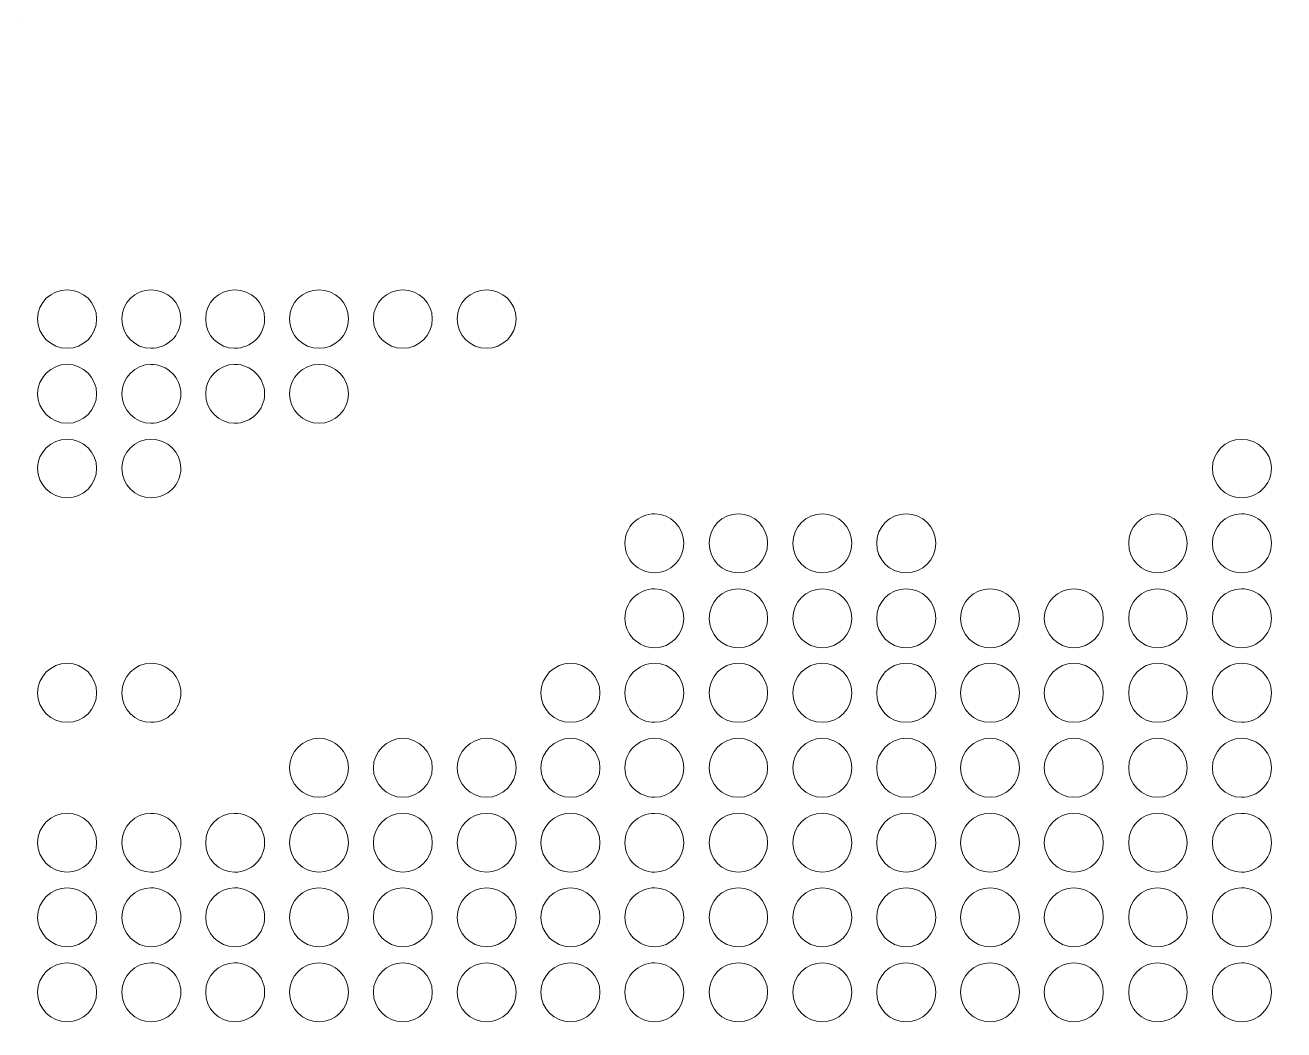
# Model space of a CAD drawing. Header units: inches. Extents: x 243 to 900, y -519 to -86.
# Drawn here: x 627.3 to 664.42, y -173.4 to -143.77 of the extents above; entities that cross this region are included whole.
import ezdxf

# ---------------------------------------------------------------- set-up
doc = ezdxf.new("R2010")
doc.units = ezdxf.units.IN
doc.header["$MEASUREMENT"] = 0
doc.layers.add('Layer 1', color=7, linetype='Continuous')

# ---------------------------------------------------------------- blocks, each defined once
blk = doc.blocks.new('block 3')
at = {"layer": 'Layer 1', "lineweight": 0}
blk.add_open_spline([(898.138, -484.267), (898.138, -494.991), (889.368, -503.763), (878.645, -503.763), (878.645, -503.763), (266.12, -503.763), (266.12, -503.763), (255.397, -503.763), (246.624, -494.991), (246.624, -484.267), (246.624, -484.267), (246.624, -108.507), (246.624, -108.507), (246.624, -97.783), (255.397, -89.011), (266.12, -89.011), (266.12, -89.011), (878.645, -89.011), (878.645, -89.011), (889.368, -89.011), (898.138, -97.783), (898.138, -108.507), (898.138, -108.507), (898.138, -484.267), (898.138, -484.267)], degree=3, knots=[0, 0, 0, 0, 1, 1, 1, 2, 2, 2, 3, 3, 3, 4, 4, 4, 5, 5, 5, 6, 6, 6, 7, 7, 7, 8, 8, 8, 8], dxfattribs=at)
blk = doc.blocks.new('block 2')
at = {"layer": 'Layer 1'}
blk.add_blockref('block 3', (0, 0), dxfattribs=at)
blk = doc.blocks.new('block 154')
at = {"layer": 'Layer 1', "lineweight": 0}
for points in [[(629.406, -152.428), (629.406, -152.917), (629.02, -153.299), (628.536, -153.299), (628.06, -153.299), (627.667, -152.917), (627.667, -152.428), (627.667, -151.957), (628.06, -151.574), (628.536, -151.574), (629.02, -151.574), (629.406, -151.957), (629.406, -152.428)], [(631.891, -152.428), (631.891, -152.917), (631.497, -153.299), (631.008, -153.299), (630.535, -153.299), (630.152, -152.917), (630.152, -152.428), (630.152, -151.957), (630.535, -151.574), (631.008, -151.574), (631.497, -151.574), (631.891, -151.957), (631.891, -152.428)], [(634.363, -152.428), (634.363, -152.917), (633.964, -153.299), (633.478, -153.299), (633.007, -153.299), (632.624, -152.917), (632.624, -152.428), (632.624, -151.957), (633.007, -151.574), (633.478, -151.574), (633.964, -151.574), (634.363, -151.957), (634.363, -152.428)], [(636.835, -152.428), (636.835, -152.917), (636.439, -153.299), (635.968, -153.299), (635.492, -153.299), (635.096, -152.917), (635.096, -152.428), (635.096, -151.957), (635.492, -151.574), (635.968, -151.574), (636.439, -151.574), (636.835, -151.957), (636.835, -152.428)], [(639.307, -152.428), (639.307, -152.917), (638.914, -153.299), (638.438, -153.299), (637.967, -153.299), (637.57, -152.917), (637.57, -152.428), (637.57, -151.957), (637.967, -151.574), (638.438, -151.574), (638.914, -151.574), (639.307, -151.957), (639.307, -152.428)], [(641.779, -152.428), (641.779, -152.917), (641.383, -153.299), (640.91, -153.299), (640.436, -153.299), (640.04, -152.917), (640.04, -152.428), (640.04, -151.957), (640.436, -151.574), (640.91, -151.574), (641.383, -151.574), (641.779, -151.957), (641.779, -152.428)]]:
    blk.add_open_spline(points, degree=3, knots=[0, 0, 0, 0, 1, 1, 1, 2, 2, 2, 3, 3, 3, 4, 4, 4, 4], dxfattribs=at)
blk = doc.blocks.new('block 155')
at = {"layer": 'Layer 1', "lineweight": 0}
for points in [[(629.406, -154.642), (629.406, -155.114), (629.02, -155.512), (628.536, -155.512), (628.06, -155.512), (627.667, -155.114), (627.667, -154.642), (627.667, -154.167), (628.06, -153.772), (628.536, -153.772), (629.02, -153.772), (629.406, -154.167), (629.406, -154.642)], [(631.891, -154.642), (631.891, -155.114), (631.497, -155.512), (631.008, -155.512), (630.535, -155.512), (630.152, -155.114), (630.152, -154.642), (630.152, -154.167), (630.535, -153.772), (631.008, -153.772), (631.497, -153.772), (631.891, -154.167), (631.891, -154.642)], [(634.363, -154.642), (634.363, -155.114), (633.964, -155.512), (633.478, -155.512), (633.007, -155.512), (632.624, -155.114), (632.624, -154.642), (632.624, -154.167), (633.007, -153.772), (633.478, -153.772), (633.964, -153.772), (634.363, -154.167), (634.363, -154.642)], [(636.835, -154.642), (636.835, -155.114), (636.439, -155.512), (635.968, -155.512), (635.492, -155.512), (635.096, -155.114), (635.096, -154.642), (635.096, -154.167), (635.492, -153.772), (635.968, -153.772), (636.439, -153.772), (636.835, -154.167), (636.835, -154.642)]]:
    blk.add_open_spline(points, degree=3, knots=[0, 0, 0, 0, 1, 1, 1, 2, 2, 2, 3, 3, 3, 4, 4, 4, 4], dxfattribs=at)
blk = doc.blocks.new('block 156')
at = {"layer": 'Layer 1', "lineweight": 0}
for points in [[(629.406, -156.839), (629.406, -157.327), (629.02, -157.709), (628.536, -157.709), (628.06, -157.709), (627.667, -157.327), (627.667, -156.839), (627.667, -156.364), (628.06, -155.985), (628.536, -155.985), (629.02, -155.985), (629.406, -156.364), (629.406, -156.839)], [(631.891, -156.839), (631.891, -157.327), (631.497, -157.709), (631.008, -157.709), (630.535, -157.709), (630.152, -157.327), (630.152, -156.839), (630.152, -156.364), (630.535, -155.985), (631.008, -155.985), (631.497, -155.985), (631.891, -156.364), (631.891, -156.839)], [(664.059, -156.839), (664.059, -157.327), (663.66, -157.709), (663.171, -157.709), (662.703, -157.709), (662.317, -157.327), (662.317, -156.839), (662.317, -156.364), (662.703, -155.985), (663.171, -155.985), (663.66, -155.985), (664.059, -156.364), (664.059, -156.839)]]:
    blk.add_open_spline(points, degree=3, knots=[0, 0, 0, 0, 1, 1, 1, 2, 2, 2, 3, 3, 3, 4, 4, 4, 4], dxfattribs=at)
blk = doc.blocks.new('block 157')
at = {"layer": 'Layer 1', "lineweight": 0}
for points in [[(646.724, -159.051), (646.724, -159.54), (646.343, -159.92), (645.869, -159.92), (645.38, -159.92), (644.987, -159.54), (644.987, -159.051), (644.987, -158.579), (645.38, -158.181), (645.869, -158.181), (646.343, -158.181), (646.724, -158.579), (646.724, -159.051)], [(649.198, -159.051), (649.198, -159.54), (648.812, -159.92), (648.342, -159.92), (647.853, -159.92), (647.472, -159.54), (647.472, -159.051), (647.472, -158.579), (647.853, -158.181), (648.342, -158.181), (648.812, -158.181), (649.198, -158.579), (649.198, -159.051)], [(651.683, -159.051), (651.683, -159.54), (651.287, -159.92), (650.816, -159.92), (650.327, -159.92), (649.944, -159.54), (649.944, -159.051), (649.944, -158.579), (650.327, -158.181), (650.816, -158.181), (651.287, -158.181), (651.683, -158.579), (651.683, -159.051)], [(654.155, -159.051), (654.155, -159.54), (653.775, -159.92), (653.286, -159.92), (652.796, -159.92), (652.416, -159.54), (652.416, -159.051), (652.416, -158.579), (652.796, -158.181), (653.286, -158.181), (653.775, -158.181), (654.155, -158.579), (654.155, -159.051)], [(661.569, -159.051), (661.569, -159.54), (661.193, -159.92), (660.701, -159.92), (660.226, -159.92), (659.848, -159.54), (659.848, -159.051), (659.848, -158.579), (660.226, -158.181), (660.701, -158.181), (661.193, -158.181), (661.569, -158.579), (661.569, -159.051)], [(664.059, -159.051), (664.059, -159.54), (663.66, -159.92), (663.171, -159.92), (662.703, -159.92), (662.317, -159.54), (662.317, -159.051), (662.317, -158.579), (662.703, -158.181), (663.171, -158.181), (663.66, -158.181), (664.059, -158.579), (664.059, -159.051)]]:
    blk.add_open_spline(points, degree=3, knots=[0, 0, 0, 0, 1, 1, 1, 2, 2, 2, 3, 3, 3, 4, 4, 4, 4], dxfattribs=at)
blk = doc.blocks.new('block 158')
at = {"layer": 'Layer 1', "lineweight": 0}
for points in [[(646.724, -161.265), (646.724, -161.735), (646.343, -162.132), (645.869, -162.132), (645.38, -162.132), (644.987, -161.735), (644.987, -161.265), (644.987, -160.79), (645.38, -160.394), (645.869, -160.394), (646.343, -160.394), (646.724, -160.79), (646.724, -161.265)], [(649.198, -161.265), (649.198, -161.735), (648.812, -162.132), (648.342, -162.132), (647.853, -162.132), (647.472, -161.735), (647.472, -161.265), (647.472, -160.79), (647.853, -160.394), (648.342, -160.394), (648.812, -160.394), (649.198, -160.79), (649.198, -161.265)], [(651.683, -161.265), (651.683, -161.735), (651.287, -162.132), (650.816, -162.132), (650.327, -162.132), (649.944, -161.735), (649.944, -161.265), (649.944, -160.79), (650.327, -160.394), (650.816, -160.394), (651.287, -160.394), (651.683, -160.79), (651.683, -161.265)], [(654.155, -161.265), (654.155, -161.735), (653.775, -162.132), (653.286, -162.132), (652.796, -162.132), (652.416, -161.735), (652.416, -161.265), (652.416, -160.79), (652.796, -160.394), (653.286, -160.394), (653.775, -160.394), (654.155, -160.79), (654.155, -161.265)], [(656.627, -161.265), (656.627, -161.735), (656.247, -162.132), (655.758, -162.132), (655.282, -162.132), (654.888, -161.735), (654.888, -161.265), (654.888, -160.79), (655.282, -160.394), (655.758, -160.394), (656.247, -160.394), (656.627, -160.79), (656.627, -161.265)], [(659.099, -161.265), (659.099, -161.735), (658.719, -162.132), (658.23, -162.132), (657.759, -162.132), (657.36, -161.735), (657.36, -161.265), (657.36, -160.79), (657.759, -160.394), (658.23, -160.394), (658.719, -160.394), (659.099, -160.79), (659.099, -161.265)], [(661.569, -161.265), (661.569, -161.735), (661.193, -162.132), (660.701, -162.132), (660.226, -162.132), (659.848, -161.735), (659.848, -161.265), (659.848, -160.79), (660.226, -160.394), (660.701, -160.394), (661.193, -160.394), (661.569, -160.79), (661.569, -161.265)], [(664.059, -161.265), (664.059, -161.735), (663.66, -162.132), (663.171, -162.132), (662.703, -162.132), (662.317, -161.735), (662.317, -161.265), (662.317, -160.79), (662.703, -160.394), (663.171, -160.394), (663.66, -160.394), (664.059, -160.79), (664.059, -161.265)]]:
    blk.add_open_spline(points, degree=3, knots=[0, 0, 0, 0, 1, 1, 1, 2, 2, 2, 3, 3, 3, 4, 4, 4, 4], dxfattribs=at)
blk = doc.blocks.new('block 159')
at = {"layer": 'Layer 1', "lineweight": 0}
for points in [[(629.406, -163.462), (629.406, -163.948), (629.02, -164.332), (628.536, -164.332), (628.06, -164.332), (627.667, -163.948), (627.667, -163.462), (627.667, -162.986), (628.06, -162.589), (628.536, -162.589), (629.02, -162.589), (629.406, -162.986), (629.406, -163.462)], [(631.891, -163.462), (631.891, -163.948), (631.497, -164.332), (631.008, -164.332), (630.535, -164.332), (630.152, -163.948), (630.152, -163.462), (630.152, -162.986), (630.535, -162.589), (631.008, -162.589), (631.497, -162.589), (631.891, -162.986), (631.891, -163.462)], [(644.254, -163.462), (644.254, -163.948), (643.858, -164.332), (643.382, -164.332), (642.908, -164.332), (642.512, -163.948), (642.512, -163.462), (642.512, -162.986), (642.908, -162.589), (643.382, -162.589), (643.858, -162.589), (644.254, -162.986), (644.254, -163.462)], [(646.724, -163.462), (646.724, -163.948), (646.343, -164.332), (645.869, -164.332), (645.38, -164.332), (644.987, -163.948), (644.987, -163.462), (644.987, -162.986), (645.38, -162.589), (645.869, -162.589), (646.343, -162.589), (646.724, -162.986), (646.724, -163.462)], [(649.198, -163.462), (649.198, -163.948), (648.812, -164.332), (648.342, -164.332), (647.853, -164.332), (647.472, -163.948), (647.472, -163.462), (647.472, -162.986), (647.853, -162.589), (648.342, -162.589), (648.812, -162.589), (649.198, -162.986), (649.198, -163.462)], [(651.683, -163.462), (651.683, -163.948), (651.287, -164.332), (650.816, -164.332), (650.327, -164.332), (649.944, -163.948), (649.944, -163.462), (649.944, -162.986), (650.327, -162.589), (650.816, -162.589), (651.287, -162.589), (651.683, -162.986), (651.683, -163.462)], [(654.155, -163.462), (654.155, -163.948), (653.775, -164.332), (653.286, -164.332), (652.796, -164.332), (652.416, -163.948), (652.416, -163.462), (652.416, -162.986), (652.796, -162.589), (653.286, -162.589), (653.775, -162.589), (654.155, -162.986), (654.155, -163.462)], [(656.627, -163.462), (656.627, -163.948), (656.247, -164.332), (655.758, -164.332), (655.282, -164.332), (654.888, -163.948), (654.888, -163.462), (654.888, -162.986), (655.282, -162.589), (655.758, -162.589), (656.247, -162.589), (656.627, -162.986), (656.627, -163.462)], [(659.099, -163.462), (659.099, -163.948), (658.719, -164.332), (658.23, -164.332), (657.759, -164.332), (657.36, -163.948), (657.36, -163.462), (657.36, -162.986), (657.759, -162.589), (658.23, -162.589), (658.719, -162.589), (659.099, -162.986), (659.099, -163.462)], [(661.569, -163.462), (661.569, -163.948), (661.193, -164.332), (660.701, -164.332), (660.226, -164.332), (659.848, -163.948), (659.848, -163.462), (659.848, -162.986), (660.226, -162.589), (660.701, -162.589), (661.193, -162.589), (661.569, -162.986), (661.569, -163.462)], [(664.059, -163.462), (664.059, -163.948), (663.66, -164.332), (663.171, -164.332), (662.703, -164.332), (662.317, -163.948), (662.317, -163.462), (662.317, -162.986), (662.703, -162.589), (663.171, -162.589), (663.66, -162.589), (664.059, -162.986), (664.059, -163.462)]]:
    blk.add_open_spline(points, degree=3, knots=[0, 0, 0, 0, 1, 1, 1, 2, 2, 2, 3, 3, 3, 4, 4, 4, 4], dxfattribs=at)
blk = doc.blocks.new('block 160')
at = {"layer": 'Layer 1', "lineweight": 0}
for points in [[(636.835, -165.674), (636.835, -166.148), (636.439, -166.543), (635.968, -166.543), (635.492, -166.543), (635.096, -166.148), (635.096, -165.674), (635.096, -165.202), (635.492, -164.804), (635.968, -164.804), (636.439, -164.804), (636.835, -165.202), (636.835, -165.674)], [(639.307, -165.674), (639.307, -166.148), (638.914, -166.543), (638.438, -166.543), (637.967, -166.543), (637.57, -166.148), (637.57, -165.674), (637.57, -165.202), (637.967, -164.804), (638.438, -164.804), (638.914, -164.804), (639.307, -165.202), (639.307, -165.674)], [(641.779, -165.674), (641.779, -166.148), (641.383, -166.543), (640.91, -166.543), (640.436, -166.543), (640.04, -166.148), (640.04, -165.674), (640.04, -165.202), (640.436, -164.804), (640.91, -164.804), (641.383, -164.804), (641.779, -165.202), (641.779, -165.674)], [(644.254, -165.674), (644.254, -166.148), (643.858, -166.543), (643.382, -166.543), (642.908, -166.543), (642.512, -166.148), (642.512, -165.674), (642.512, -165.202), (642.908, -164.804), (643.382, -164.804), (643.858, -164.804), (644.254, -165.202), (644.254, -165.674)], [(646.724, -165.674), (646.724, -166.148), (646.343, -166.543), (645.869, -166.543), (645.38, -166.543), (644.987, -166.148), (644.987, -165.674), (644.987, -165.202), (645.38, -164.804), (645.869, -164.804), (646.343, -164.804), (646.724, -165.202), (646.724, -165.674)], [(649.198, -165.674), (649.198, -166.148), (648.812, -166.543), (648.342, -166.543), (647.853, -166.543), (647.472, -166.148), (647.472, -165.674), (647.472, -165.202), (647.853, -164.804), (648.342, -164.804), (648.812, -164.804), (649.198, -165.202), (649.198, -165.674)], [(651.683, -165.674), (651.683, -166.148), (651.287, -166.543), (650.816, -166.543), (650.327, -166.543), (649.944, -166.148), (649.944, -165.674), (649.944, -165.202), (650.327, -164.804), (650.816, -164.804), (651.287, -164.804), (651.683, -165.202), (651.683, -165.674)], [(654.155, -165.674), (654.155, -166.148), (653.775, -166.543), (653.286, -166.543), (652.796, -166.543), (652.416, -166.148), (652.416, -165.674), (652.416, -165.202), (652.796, -164.804), (653.286, -164.804), (653.775, -164.804), (654.155, -165.202), (654.155, -165.674)], [(656.627, -165.674), (656.627, -166.148), (656.247, -166.543), (655.758, -166.543), (655.282, -166.543), (654.888, -166.148), (654.888, -165.674), (654.888, -165.202), (655.282, -164.804), (655.758, -164.804), (656.247, -164.804), (656.627, -165.202), (656.627, -165.674)], [(659.099, -165.674), (659.099, -166.148), (658.719, -166.543), (658.23, -166.543), (657.759, -166.543), (657.36, -166.148), (657.36, -165.674), (657.36, -165.202), (657.759, -164.804), (658.23, -164.804), (658.719, -164.804), (659.099, -165.202), (659.099, -165.674)], [(661.569, -165.674), (661.569, -166.148), (661.193, -166.543), (660.701, -166.543), (660.226, -166.543), (659.848, -166.148), (659.848, -165.674), (659.848, -165.202), (660.226, -164.804), (660.701, -164.804), (661.193, -164.804), (661.569, -165.202), (661.569, -165.674)], [(664.059, -165.674), (664.059, -166.148), (663.66, -166.543), (663.171, -166.543), (662.703, -166.543), (662.317, -166.148), (662.317, -165.674), (662.317, -165.202), (662.703, -164.804), (663.171, -164.804), (663.66, -164.804), (664.059, -165.202), (664.059, -165.674)]]:
    blk.add_open_spline(points, degree=3, knots=[0, 0, 0, 0, 1, 1, 1, 2, 2, 2, 3, 3, 3, 4, 4, 4, 4], dxfattribs=at)
blk = doc.blocks.new('block 161')
at = {"layer": 'Layer 1', "lineweight": 0}
for points in [[(629.406, -167.885), (629.406, -168.358), (629.02, -168.754), (628.536, -168.754), (628.06, -168.754), (627.667, -168.358), (627.667, -167.885), (627.667, -167.399), (628.06, -167.017), (628.536, -167.017), (629.02, -167.017), (629.406, -167.399), (629.406, -167.885)], [(631.891, -167.885), (631.891, -168.358), (631.497, -168.754), (631.008, -168.754), (630.535, -168.754), (630.152, -168.358), (630.152, -167.885), (630.152, -167.399), (630.535, -167.017), (631.008, -167.017), (631.497, -167.017), (631.891, -167.399), (631.891, -167.885)], [(634.363, -167.885), (634.363, -168.358), (633.964, -168.754), (633.478, -168.754), (633.007, -168.754), (632.624, -168.358), (632.624, -167.885), (632.624, -167.399), (633.007, -167.017), (633.478, -167.017), (633.964, -167.017), (634.363, -167.399), (634.363, -167.885)], [(636.835, -167.885), (636.835, -168.358), (636.439, -168.754), (635.968, -168.754), (635.492, -168.754), (635.096, -168.358), (635.096, -167.885), (635.096, -167.399), (635.492, -167.017), (635.968, -167.017), (636.439, -167.017), (636.835, -167.399), (636.835, -167.885)], [(639.307, -167.885), (639.307, -168.358), (638.914, -168.754), (638.438, -168.754), (637.967, -168.754), (637.57, -168.358), (637.57, -167.885), (637.57, -167.399), (637.967, -167.017), (638.438, -167.017), (638.914, -167.017), (639.307, -167.399), (639.307, -167.885)], [(641.779, -167.885), (641.779, -168.358), (641.383, -168.754), (640.91, -168.754), (640.436, -168.754), (640.04, -168.358), (640.04, -167.885), (640.04, -167.399), (640.436, -167.017), (640.91, -167.017), (641.383, -167.017), (641.779, -167.399), (641.779, -167.885)], [(644.254, -167.885), (644.254, -168.358), (643.858, -168.754), (643.382, -168.754), (642.908, -168.754), (642.512, -168.358), (642.512, -167.885), (642.512, -167.399), (642.908, -167.017), (643.382, -167.017), (643.858, -167.017), (644.254, -167.399), (644.254, -167.885)], [(646.724, -167.885), (646.724, -168.358), (646.343, -168.754), (645.869, -168.754), (645.38, -168.754), (644.987, -168.358), (644.987, -167.885), (644.987, -167.399), (645.38, -167.017), (645.869, -167.017), (646.343, -167.017), (646.724, -167.399), (646.724, -167.885)], [(649.198, -167.885), (649.198, -168.358), (648.812, -168.754), (648.342, -168.754), (647.853, -168.754), (647.472, -168.358), (647.472, -167.885), (647.472, -167.399), (647.853, -167.017), (648.342, -167.017), (648.812, -167.017), (649.198, -167.399), (649.198, -167.885)], [(651.683, -167.885), (651.683, -168.358), (651.287, -168.754), (650.816, -168.754), (650.327, -168.754), (649.944, -168.358), (649.944, -167.885), (649.944, -167.399), (650.327, -167.017), (650.816, -167.017), (651.287, -167.017), (651.683, -167.399), (651.683, -167.885)], [(654.155, -167.885), (654.155, -168.358), (653.775, -168.754), (653.286, -168.754), (652.796, -168.754), (652.416, -168.358), (652.416, -167.885), (652.416, -167.399), (652.796, -167.017), (653.286, -167.017), (653.775, -167.017), (654.155, -167.399), (654.155, -167.885)], [(656.627, -167.885), (656.627, -168.358), (656.247, -168.754), (655.758, -168.754), (655.282, -168.754), (654.888, -168.358), (654.888, -167.885), (654.888, -167.399), (655.282, -167.017), (655.758, -167.017), (656.247, -167.017), (656.627, -167.399), (656.627, -167.885)], [(659.099, -167.885), (659.099, -168.358), (658.719, -168.754), (658.23, -168.754), (657.759, -168.754), (657.36, -168.358), (657.36, -167.885), (657.36, -167.399), (657.759, -167.017), (658.23, -167.017), (658.719, -167.017), (659.099, -167.399), (659.099, -167.885)], [(661.569, -167.885), (661.569, -168.358), (661.193, -168.754), (660.701, -168.754), (660.226, -168.754), (659.848, -168.358), (659.848, -167.885), (659.848, -167.399), (660.226, -167.017), (660.701, -167.017), (661.193, -167.017), (661.569, -167.399), (661.569, -167.885)], [(664.059, -167.885), (664.059, -168.358), (663.66, -168.754), (663.171, -168.754), (662.703, -168.754), (662.317, -168.358), (662.317, -167.885), (662.317, -167.399), (662.703, -167.017), (663.171, -167.017), (663.66, -167.017), (664.059, -167.399), (664.059, -167.885)]]:
    blk.add_open_spline(points, degree=3, knots=[0, 0, 0, 0, 1, 1, 1, 2, 2, 2, 3, 3, 3, 4, 4, 4, 4], dxfattribs=at)
blk = doc.blocks.new('block 162')
at = {"layer": 'Layer 1', "lineweight": 0}
for points in [[(629.406, -170.085), (629.406, -170.554), (629.02, -170.952), (628.536, -170.952), (628.06, -170.952), (627.667, -170.554), (627.667, -170.085), (627.667, -169.609), (628.06, -169.212), (628.536, -169.212), (629.02, -169.212), (629.406, -169.609), (629.406, -170.085)], [(631.891, -170.085), (631.891, -170.554), (631.497, -170.952), (631.008, -170.952), (630.535, -170.952), (630.152, -170.554), (630.152, -170.085), (630.152, -169.609), (630.535, -169.212), (631.008, -169.212), (631.497, -169.212), (631.891, -169.609), (631.891, -170.085)], [(634.363, -170.085), (634.363, -170.554), (633.964, -170.952), (633.478, -170.952), (633.007, -170.952), (632.624, -170.554), (632.624, -170.085), (632.624, -169.609), (633.007, -169.212), (633.478, -169.212), (633.964, -169.212), (634.363, -169.609), (634.363, -170.085)], [(636.835, -170.085), (636.835, -170.554), (636.439, -170.952), (635.968, -170.952), (635.492, -170.952), (635.096, -170.554), (635.096, -170.085), (635.096, -169.609), (635.492, -169.212), (635.968, -169.212), (636.439, -169.212), (636.835, -169.609), (636.835, -170.085)], [(639.307, -170.085), (639.307, -170.554), (638.914, -170.952), (638.438, -170.952), (637.967, -170.952), (637.57, -170.554), (637.57, -170.085), (637.57, -169.609), (637.967, -169.212), (638.438, -169.212), (638.914, -169.212), (639.307, -169.609), (639.307, -170.085)], [(641.779, -170.085), (641.779, -170.554), (641.383, -170.952), (640.91, -170.952), (640.436, -170.952), (640.04, -170.554), (640.04, -170.085), (640.04, -169.609), (640.436, -169.212), (640.91, -169.212), (641.383, -169.212), (641.779, -169.609), (641.779, -170.085)], [(644.254, -170.085), (644.254, -170.554), (643.858, -170.952), (643.382, -170.952), (642.908, -170.952), (642.512, -170.554), (642.512, -170.085), (642.512, -169.609), (642.908, -169.212), (643.382, -169.212), (643.858, -169.212), (644.254, -169.609), (644.254, -170.085)], [(646.724, -170.085), (646.724, -170.554), (646.343, -170.952), (645.869, -170.952), (645.38, -170.952), (644.987, -170.554), (644.987, -170.085), (644.987, -169.609), (645.38, -169.212), (645.869, -169.212), (646.343, -169.212), (646.724, -169.609), (646.724, -170.085)], [(649.198, -170.085), (649.198, -170.554), (648.812, -170.952), (648.342, -170.952), (647.853, -170.952), (647.472, -170.554), (647.472, -170.085), (647.472, -169.609), (647.853, -169.212), (648.342, -169.212), (648.812, -169.212), (649.198, -169.609), (649.198, -170.085)], [(651.683, -170.085), (651.683, -170.554), (651.287, -170.952), (650.816, -170.952), (650.327, -170.952), (649.944, -170.554), (649.944, -170.085), (649.944, -169.609), (650.327, -169.212), (650.816, -169.212), (651.287, -169.212), (651.683, -169.609), (651.683, -170.085)], [(654.155, -170.085), (654.155, -170.554), (653.775, -170.952), (653.286, -170.952), (652.796, -170.952), (652.416, -170.554), (652.416, -170.085), (652.416, -169.609), (652.796, -169.212), (653.286, -169.212), (653.775, -169.212), (654.155, -169.609), (654.155, -170.085)], [(656.627, -170.085), (656.627, -170.554), (656.247, -170.952), (655.758, -170.952), (655.282, -170.952), (654.888, -170.554), (654.888, -170.085), (654.888, -169.609), (655.282, -169.212), (655.758, -169.212), (656.247, -169.212), (656.627, -169.609), (656.627, -170.085)], [(659.099, -170.085), (659.099, -170.554), (658.719, -170.952), (658.23, -170.952), (657.759, -170.952), (657.36, -170.554), (657.36, -170.085), (657.36, -169.609), (657.759, -169.212), (658.23, -169.212), (658.719, -169.212), (659.099, -169.609), (659.099, -170.085)], [(661.569, -170.085), (661.569, -170.554), (661.193, -170.952), (660.701, -170.952), (660.226, -170.952), (659.848, -170.554), (659.848, -170.085), (659.848, -169.609), (660.226, -169.212), (660.701, -169.212), (661.193, -169.212), (661.569, -169.609), (661.569, -170.085)], [(664.059, -170.085), (664.059, -170.554), (663.66, -170.952), (663.171, -170.952), (662.703, -170.952), (662.317, -170.554), (662.317, -170.085), (662.317, -169.609), (662.703, -169.212), (663.171, -169.212), (663.66, -169.212), (664.059, -169.609), (664.059, -170.085)]]:
    blk.add_open_spline(points, degree=3, knots=[0, 0, 0, 0, 1, 1, 1, 2, 2, 2, 3, 3, 3, 4, 4, 4, 4], dxfattribs=at)
blk = doc.blocks.new('block 163')
at = {"layer": 'Layer 1', "lineweight": 0}
for points in [[(629.406, -172.295), (629.406, -172.771), (629.02, -173.166), (628.536, -173.166), (628.06, -173.166), (627.667, -172.771), (627.667, -172.295), (627.667, -171.807), (628.06, -171.427), (628.536, -171.427), (629.02, -171.427), (629.406, -171.807), (629.406, -172.295)], [(631.891, -172.295), (631.891, -172.771), (631.497, -173.166), (631.008, -173.166), (630.535, -173.166), (630.152, -172.771), (630.152, -172.295), (630.152, -171.807), (630.535, -171.427), (631.008, -171.427), (631.497, -171.427), (631.891, -171.807), (631.891, -172.295)], [(634.363, -172.295), (634.363, -172.771), (633.964, -173.166), (633.478, -173.166), (633.007, -173.166), (632.624, -172.771), (632.624, -172.295), (632.624, -171.807), (633.007, -171.427), (633.478, -171.427), (633.964, -171.427), (634.363, -171.807), (634.363, -172.295)], [(636.835, -172.295), (636.835, -172.771), (636.439, -173.166), (635.968, -173.166), (635.492, -173.166), (635.096, -172.771), (635.096, -172.295), (635.096, -171.807), (635.492, -171.427), (635.968, -171.427), (636.439, -171.427), (636.835, -171.807), (636.835, -172.295)], [(639.307, -172.295), (639.307, -172.771), (638.914, -173.166), (638.438, -173.166), (637.967, -173.166), (637.57, -172.771), (637.57, -172.295), (637.57, -171.807), (637.967, -171.427), (638.438, -171.427), (638.914, -171.427), (639.307, -171.807), (639.307, -172.295)], [(641.779, -172.295), (641.779, -172.771), (641.383, -173.166), (640.91, -173.166), (640.436, -173.166), (640.04, -172.771), (640.04, -172.295), (640.04, -171.807), (640.436, -171.427), (640.91, -171.427), (641.383, -171.427), (641.779, -171.807), (641.779, -172.295)], [(644.254, -172.295), (644.254, -172.771), (643.858, -173.166), (643.382, -173.166), (642.908, -173.166), (642.512, -172.771), (642.512, -172.295), (642.512, -171.807), (642.908, -171.427), (643.382, -171.427), (643.858, -171.427), (644.254, -171.807), (644.254, -172.295)], [(646.724, -172.295), (646.724, -172.771), (646.343, -173.166), (645.869, -173.166), (645.38, -173.166), (644.987, -172.771), (644.987, -172.295), (644.987, -171.807), (645.38, -171.427), (645.869, -171.427), (646.343, -171.427), (646.724, -171.807), (646.724, -172.295)], [(649.198, -172.295), (649.198, -172.771), (648.812, -173.166), (648.342, -173.166), (647.853, -173.166), (647.472, -172.771), (647.472, -172.295), (647.472, -171.807), (647.853, -171.427), (648.342, -171.427), (648.812, -171.427), (649.198, -171.807), (649.198, -172.295)], [(651.683, -172.295), (651.683, -172.771), (651.287, -173.166), (650.816, -173.166), (650.327, -173.166), (649.944, -172.771), (649.944, -172.295), (649.944, -171.807), (650.327, -171.427), (650.816, -171.427), (651.287, -171.427), (651.683, -171.807), (651.683, -172.295)], [(654.155, -172.295), (654.155, -172.771), (653.775, -173.166), (653.286, -173.166), (652.796, -173.166), (652.416, -172.771), (652.416, -172.295), (652.416, -171.807), (652.796, -171.427), (653.286, -171.427), (653.775, -171.427), (654.155, -171.807), (654.155, -172.295)], [(656.627, -172.295), (656.627, -172.771), (656.247, -173.166), (655.758, -173.166), (655.282, -173.166), (654.888, -172.771), (654.888, -172.295), (654.888, -171.807), (655.282, -171.427), (655.758, -171.427), (656.247, -171.427), (656.627, -171.807), (656.627, -172.295)], [(659.099, -172.295), (659.099, -172.771), (658.719, -173.166), (658.23, -173.166), (657.759, -173.166), (657.36, -172.771), (657.36, -172.295), (657.36, -171.807), (657.759, -171.427), (658.23, -171.427), (658.719, -171.427), (659.099, -171.807), (659.099, -172.295)], [(661.569, -172.295), (661.569, -172.771), (661.193, -173.166), (660.701, -173.166), (660.226, -173.166), (659.848, -172.771), (659.848, -172.295), (659.848, -171.807), (660.226, -171.427), (660.701, -171.427), (661.193, -171.427), (661.569, -171.807), (661.569, -172.295)], [(664.059, -172.295), (664.059, -172.771), (663.66, -173.166), (663.171, -173.166), (662.703, -173.166), (662.317, -172.771), (662.317, -172.295), (662.317, -171.807), (662.703, -171.427), (663.171, -171.427), (663.66, -171.427), (664.059, -171.807), (664.059, -172.295)]]:
    blk.add_open_spline(points, degree=3, knots=[0, 0, 0, 0, 1, 1, 1, 2, 2, 2, 3, 3, 3, 4, 4, 4, 4], dxfattribs=at)
blk = doc.blocks.new('block 150')
at = {"layer": 'Layer 1'}
for name in ['block 154', 'block 155', 'block 156', 'block 157', 'block 158', 'block 159', 'block 160', 'block 161', 'block 162', 'block 163']:
    blk.add_blockref(name, (0, 0), dxfattribs=at)
blk = doc.blocks.new('block 149')
at = {"layer": 'Layer 1'}
blk.add_blockref('block 150', (0, 0), dxfattribs=at)
blk = doc.blocks.new('block 4')
at = {"layer": 'Layer 1'}
blk.add_blockref('block 149', (0, 0), dxfattribs=at)

msp = doc.modelspace()

# ---------------------------------------------------------------- linework, layer by layer
at = {"layer": 'Layer 1', "lineweight": 0}
msp.add_open_spline([(771.889, -89.011), (771.889, -89.011), (266.12, -89.011), (266.12, -89.011), (255.397, -89.011), (246.624, -97.783), (246.624, -108.507), (246.624, -108.507), (246.624, -499.044), (246.624, -499.044), (246.624, -509.767), (255.397, -518.54), (266.12, -518.54), (266.12, -518.54), (371.556, -518.54), (371.556, -518.54), (400.967, -304.591), (562.913, -132.915), (771.889, -89.011)], degree=3, knots=[0, 0, 0, 0, 1, 1, 1, 2, 2, 2, 3, 3, 3, 4, 4, 4, 5, 5, 5, 6, 6, 6, 6], dxfattribs=at)

# ---------------------------------------------------------------- block references
at = {"layer": 'Layer 1'}
for name in ['block 2', 'block 4']:
    msp.add_blockref(name, (0, 0), dxfattribs=at)

doc.saveas('drawing.dxf')
